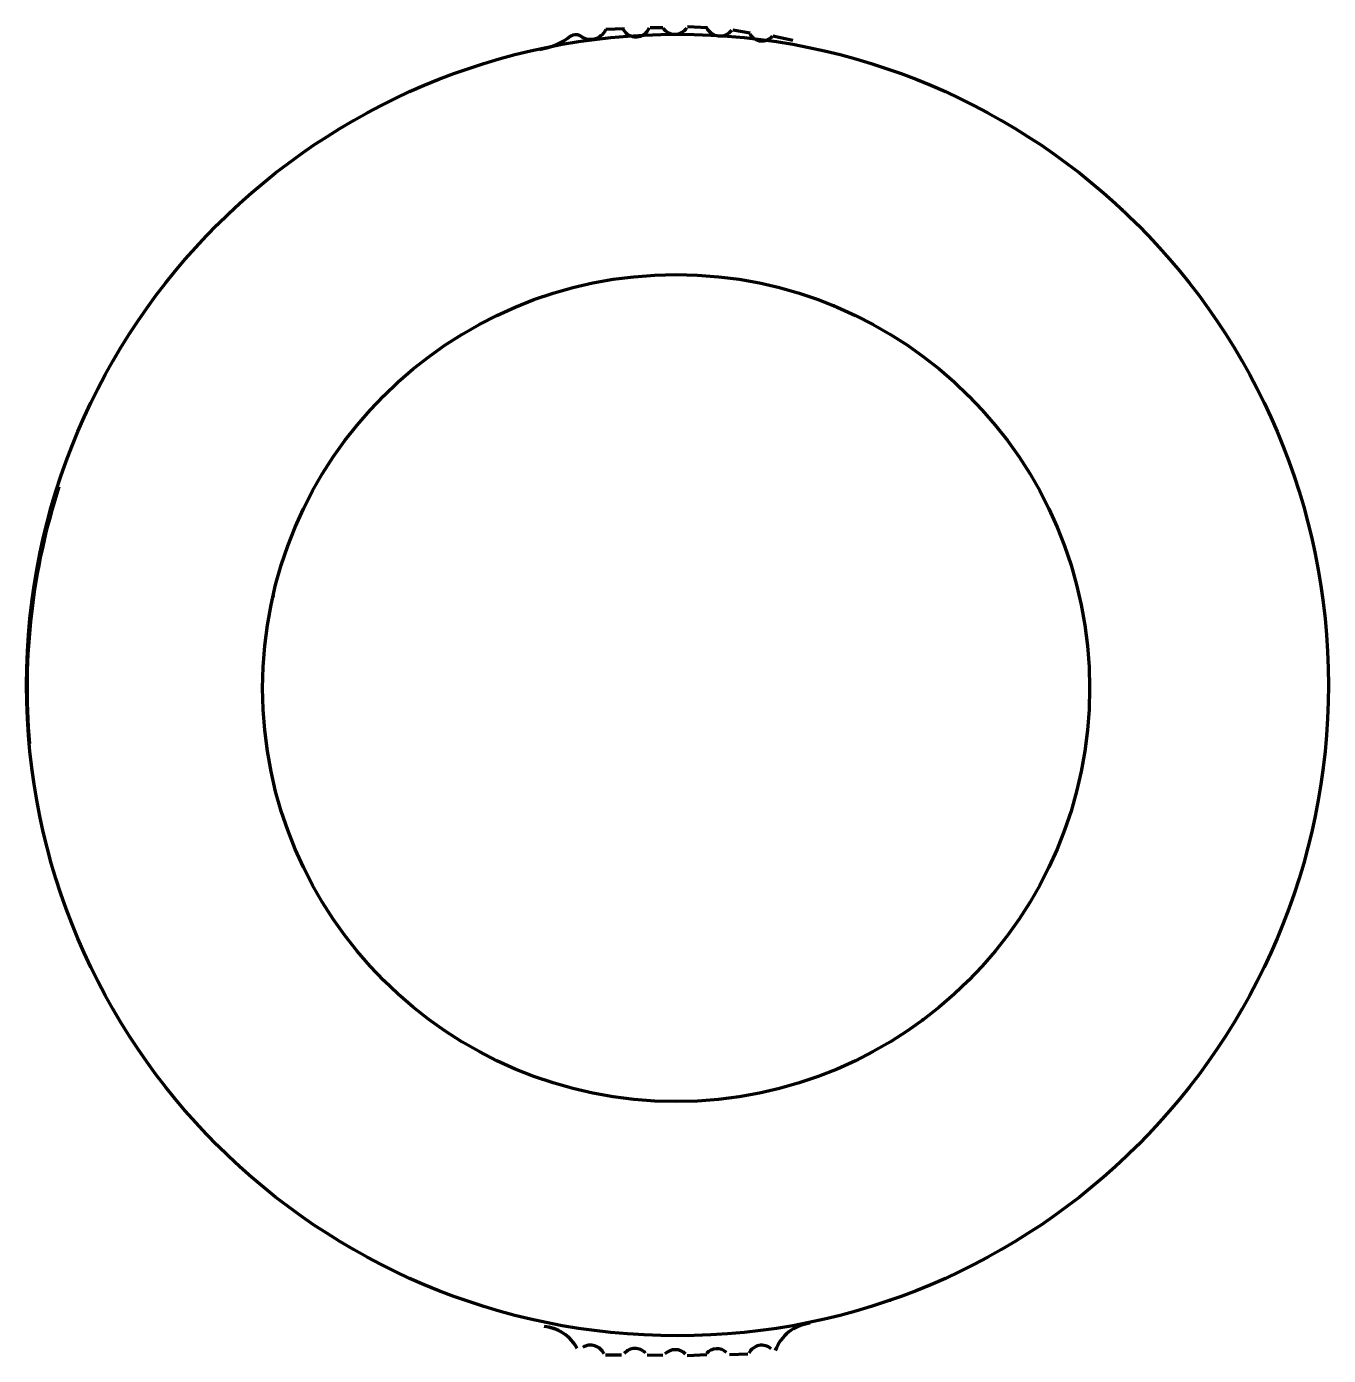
# Model space of a CAD drawing. Extents: x 4.26 to 5.71, y 13.35 to 14.83.
import ezdxf

# ---------------------------------------------------------------- set-up
doc = ezdxf.new("R2010")
doc.units = 0
doc.layers.get('0').update_dxf_attribs({"color": 250, "linetype": 'CONTINUOUS', "lineweight": 100})

msp = doc.modelspace()

# ---------------------------------------------------------------- linework, layer by layer
for p, q in [((4.902, 14.8319, 0.2401), (4.9226, 14.8325, 0.2401)), ((4.9513, 14.8336, 0.2401), (4.9653, 14.8339, 0.2401)), ((4.9928, 14.8347, 0.2401), (5.0152, 14.8337, 0.2401)), ((5.0432, 14.8313, 0.2401), (5.0625, 14.8277, 0.2401)), ((5.0879, 14.8243, 0.2401), (5.1101, 14.8197, 0.2401)), ((4.9015, 13.3551, 0.2401), (4.9195, 13.3553, 0.2401)), ((4.9479, 13.3552, 0.2401), (4.9653, 13.3548, 0.2401)), ((4.9923, 13.3545, 0.2401), (5.0143, 13.3557, 0.2401)), ((5.0395, 13.3554, 0.2401), (5.0599, 13.3563, 0.2401))]:
    msp.add_line(p, q)
for centre, radius in [((4.9817, 14.1013, 0.271), 0.725), ((4.9802, 14.0979, 0.2689), 0.4606)]:
    msp.add_circle(centre, radius)
for centre, radius, start, end in [((4.9353, 14.8395, 0.2401), 0.0162, 209.6521, 337.2442), ((4.9787, 14.8424, 0.2401), 0.0162, 213.9525, 326.1524), ((5.0291, 14.8411, 0.2401), 0.0168, 207.247, 321.8377), ((4.8183, 14.88, 0.2401), 0.0713, 277.7846, 309.7377), ((4.8686, 14.8134, 0.2401), 0.0122, 46.763, 141.459), ((4.8848, 14.8395, 0.2401), 0.0189, 229.4193, 334.4474), ((5.0757, 14.8341, 0.2401), 0.0154, 209.3272, 320.2057), ((4.9843, 14.0974, 0.2402), 0.7271, 162.0028, 184.8352), ((4.8292, 13.3406, 0.2401), 0.0462, 30.913, 84.9565), ((4.8299, 13.3412, 0.2401), 0.0453, 27.8382, 80.0642), ((5.1349, 13.3434, 0.2401), 0.0473, 96.9395, 159.2528), ((4.8847, 13.3493, 0.2401), 0.0166, 24.265, 121.309), ((4.9344, 13.3462, 0.2401), 0.016, 43.1877, 139.0511), ((4.9791, 13.3445, 0.2401), 0.0164, 44.7254, 134.2883), ((5.0258, 13.3454, 0.2401), 0.0164, 49.7594, 136.6652), ((5.0756, 13.3497, 0.2401), 0.0161, 49.5037, 153.4562)]:
    msp.add_arc(centre, radius, start, end)
for p in [(5.4771, 14.6307, 0.2865), (5.1559, 14.5236, 0.2689), (4.5312, 14.2004, 0.2689), (4.2567, 14.0961, 0.2865), (5.2548, 13.7282, 0.2688), (5.2187, 13.4161, 0.2401)]:
    msp.add_point(p)

doc.saveas('drawing.dxf')
